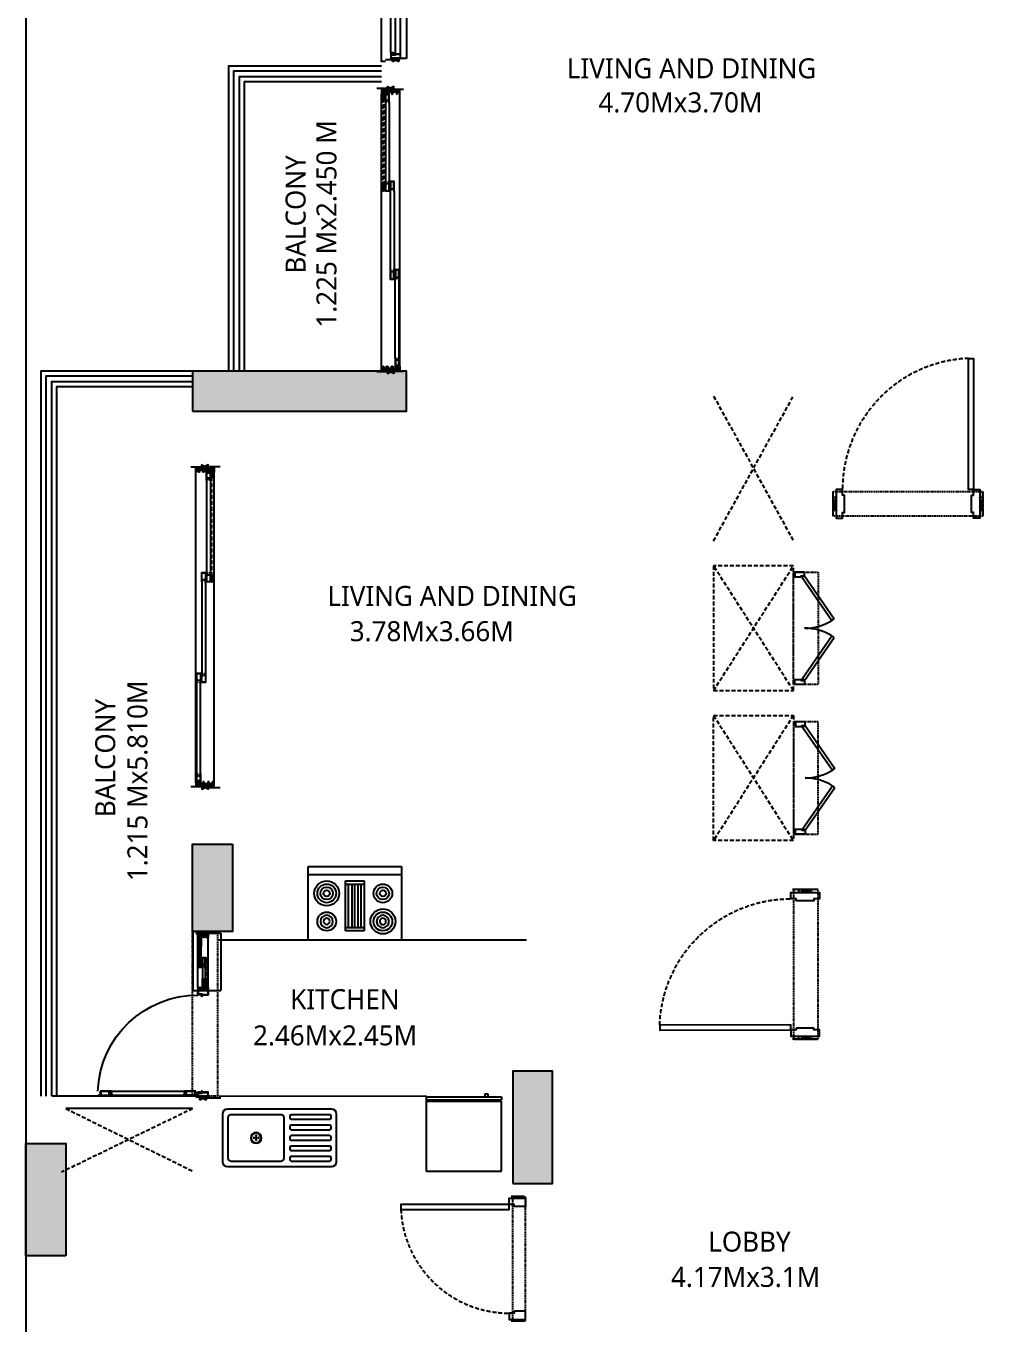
# Model space of a CAD drawing. Header units: millimetres. Extents: x 2061841 to 105821645, y -77612 to 48520811.
# Drawn here: x 105484340 to 105492075, y 48481912 to 48492313 of the extents above; entities that cross this region are included whole.
import ezdxf

# ---------------------------------------------------------------- set-up
doc = ezdxf.new("R2010")
doc.units = ezdxf.units.MM
doc.header["$LTSCALE"] = 10
doc.header["$MEASUREMENT"] = 0
doc.linetypes.add('HIDDEN2', pattern=[4.7625, 3.175, -1.5875])
for name, color, linetype in [('A-ANNO-LABL', 140, 'Continuous'), ('A-DOOR', 6, 'Continuous'), ('A-ELEV-HIDN', 54, 'HIDDEN2'), ('A-ELEV-LITE', 74, 'Continuous'), ('A-FLOR-HRAL', 200, 'Continuous'), ('A-GLAZ-FRAM', 74, 'Continuous'), ('A-WALL', 3, 'Continuous'), ('A-WALL-CILL', 140, 'Continuous'), ('A-WALL-FNSH', 8, 'Continuous'), ('AS-COLS', 2, 'Continuous'), ('PL_MASTER SITE LAYOUT_PLAN_17.08.2024_R1$0$AC-BWAL', 140, 'Continuous'), ('S-OPENING', 6, 'Continuous'), ('xb_type d_second fl_typ_fl$0$A-WALL', 8, 'Continuous'), ('xr_TBT02_kitchen_settingout above counter$0$A-ELEV-FINE', 6, 'Continuous'), ('xr_TBT02_kitchen_settingout above counter$0$A-FURN-MOVE', 54, 'Continuous'), ('xr_TBT02_kitchen_settingout above counter$0$A-KITC-EQPM', 24, 'Continuous'), ('xr_TBT02_kitchen_settingout above counter$0$P-EQPM', 54, 'Continuous')]:
    doc.layers.add(name, color=color, linetype=linetype)
doc.layers.add('S-STRCOL HATCH', color=33, linetype='Continuous', lineweight=9)
doc.styles.add('Lucida SU', font='l_10646.ttf')

# ---------------------------------------------------------------- blocks, each defined once
blk = doc.blocks.new('main door 1200')
at = {"color": 251}
for p, q in [((25, -50, 0), (0, -50, 0)), ((0, -50, 0), (25, -150, 0)), ((0, -150, 0), (25, -50, 0)), ((1200, -50, 0), (1175, -50, 0)), ((1175, -50, 0), (1200, -150, 0)), ((1175, -150, 0), (1200, -50, 0)), ((0, -150, 0), (25, -150, 0)), ((1175, -150, 0), (1200, -150, 0))]:
    blk.add_line(p, q, dxfattribs=at)
at = {"elevation": 0}
for points in [[(90, -170), (75, -170), (75, -215), (25, -215), (25, 15), (75, 15), (75, -30), (90, -30)], [(1110, -170), (1125, -170), (1125, -215), (1175, -215), (1175, 15), (1125, 15), (1125, -30), (1110, -30)], [(114, -1265), (74, -1265), (75, -215), (115, -215)]]:
    blk.add_lwpolyline(points, close=True, dxfattribs=at)
at = {"layer": 'A-ELEV-HIDN'}
blk.add_arc((74, -215, 0), 1051, 272.1862, 359.9782, dxfattribs=at)
at = {"layer": 'A-WALL'}
for p, q in [((0, 0), (0, -200)), ((1200, 0), (1200, -200))]:
    blk.add_line(p, q, dxfattribs=at)
blk = doc.blocks.new('xb_type d_second fl_typ_fl$0$Door frame 100wall')
blk.add_lwpolyline([(-80, 75), (-65, 75), (-65, 115), (-15, 115), (-15, -15), (-80, -15)], close=True)
at = {"layer": 'xb_type d_second fl_typ_fl$0$A-WALL'}
blk.add_line((0, 0), (0, 100), dxfattribs=at)
blk = doc.blocks.new('xb_type d_second fl_typ_fl$0$bedroom door')
blk.add_lwpolyline([(105, -984), (105, -115), (65, -115), (65, -984), (105, -984)])
at = {"layer": 'A-ELEV-HIDN'}
blk.add_arc((65, -115), 870, 272.6357, 0, dxfattribs=at)
at = {"rotation": 180}
blk.add_blockref('xb_type d_second fl_typ_fl$0$Door frame 100wall', (0, 0), dxfattribs=at)
at = {"xscale": -1, "rotation": 180}
blk.add_blockref('xb_type d_second fl_typ_fl$0$Door frame 100wall', (1000, 0), dxfattribs=at)
blk = doc.blocks.new('Door FHC')
for p, q in [((-1128, 9, 0), (-1145, -15, 0)), ((-1128, 9, 0), (-681, -301, 0)), ((-72, 10, 0), (-519, -301, 0)), ((-72, 10, 0), (-55, -15, 0)), ((-1145, -15, 0), (-698, -326, 0)), ((-55, -15, 0), (-502, -326, 0)), ((-698, -326, 0), (-681, -301, 0)), ((-519, -301, 0), (-502, -326, 0))]:
    blk.add_line(p, q)
at = {"elevation": 0}
for points in [[(-1185, -15), (-1185, 85), (-1135, 85), (-1135, 20), (-1145, 20), (-1145, -15)], [(-15, -15), (-15, 85), (-65, 85), (-65, 20), (-55, 20), (-55, -15)]]:
    blk.add_lwpolyline(points, close=True, dxfattribs=at)
for centre, start, end in [((-1145, -15, 0), 328.356, 0), ((-55, -15, 0), 179.9841, 211.6572)]:
    blk.add_arc(centre, 545, start, end)
blk = doc.blocks.new('xr_TBT02_kitchen_settingout above counter$0$COOKING HOB')
at = {"layer": 'xr_TBT02_kitchen_settingout above counter$0$A-KITC-EQPM', "extrusion": (-1.3196e-06, -1.35305e-06, 1)}
for p, q in [((9835, 9503, 0), (10425, 9503, 0)), ((9835, 8753, 0), (9835, 9503, 0)), ((10360, 9503, 0), (10360, 8753, 0)), ((10425, 9503, 0), (10425, 8753)), ((9910, 9203, 0), (10310, 9203, 0)), ((9910, 9053, 0), (9910, 9203, 0)), ((9935, 9053, 0), (9935, 9203, 0)), ((9935, 9178, 0), (10285, 9178, 0)), ((10285, 9203, 0), (10285, 9053, 0)), ((10310, 9203, 0), (10310, 9053, 0)), ((10310, 9053, 0), (9910, 9053, 0)), ((10285, 9153, 0), (9935, 9153, 0)), ((9935, 9128, 0), (10285, 9128, 0)), ((10285, 9103, 0), (9935, 9103, 0)), ((9935, 9078, 0), (10285, 9078, 0)), ((10425, 8753, 0), (9835, 8753, 0))]:
    blk.add_line(p, q, dxfattribs=at)
for centre, major_axis, start_param, end_param in [((9985, 9353, 0), (-53, -53, 0), 0.785398, 7.068583), ((9985, 9353, 0), (35.4, -35.4, 0), -0.785398, 5.497787), ((9985, 9353, 0), (17.7, -17.7, 0), -0.785398, 5.497787), ((10210, 9353, 0), (-70.7, -70.7, 0), 0.785398, 7.068583), ((10210, 9353, 0), (-53, -53, 0), 0.785398, 7.068583), ((10210, 9353, 0), (-35.4, -35.4, 0), 0.785398, 7.068583), ((10210, 9353, 0), (-17.7, -17.7, 0), 0.785398, 7.068583), ((9985, 8903, 0), (-70.7, -70.7, 0), 0.785398, 7.068583), ((9985, 8903, 0), (-53, -53, 0), 0.785398, 7.068583), ((9985, 8903, 0), (35.4, -35.4, 0), -0.785398, 5.497787), ((10210, 8903, 0), (-53, -53, 0), 0.785398, 7.068583), ((10210, 8903, 0), (-35.4, -35.4, 0), 0.785398, 7.068583), ((9985, 8903, 0), (17.7, -17.7, 0), -0.785398, 5.497787), ((10210, 8903, 0), (-17.7, -17.7, 0), 0.785398, 7.068583)]:
    blk.add_ellipse(centre, major_axis=major_axis, ratio=1, start_param=start_param, end_param=end_param, dxfattribs=at)
blk = doc.blocks.new('xr_TBT02_kitchen_settingout above counter$0$FLOORTRAP-flat-3')
for centre, radius in [((0, 0), 50), ((0, 0), 45), ((-20, 0), 3.26), ((0, 20), 3.26), ((0, 0), 3.26), ((20, 0), 3.26), ((0, -20), 3.26)]:
    blk.add_circle(centre, radius)
blk = doc.blocks.new('xr_TBT02_kitchen_settingout above counter$0$1')
at = {"layer": 'xr_TBT02_kitchen_settingout above counter$0$A-KITC-EQPM'}
for p, q in [((-266, -276), (-266, 560)), ((-227, 599), (155, 599)), ((-222, 236), (-222, 544)), ((-209, 556), (-197, 556)), ((-185, 544), (-185, 236)), ((-138, 236), (-138, 544)), ((-126, 556), (-114, 556)), ((-101, 544), (-101, 236)), ((-55, 236), (-55, 544)), ((-42, 556), (-30, 556)), ((-17, 544), (-17, 236)), ((29, 236), (29, 544)), ((42, 556), (54, 556)), ((66, 544), (66, 236)), ((113, 236), (113, 544)), ((125, 556), (137, 556)), ((150, 544), (150, 236)), ((194, 560), (194, -276)), ((-197, 224), (-209, 224)), ((-114, 224), (-126, 224)), ((-30, 224), (-42, 224)), ((54, 224), (42, 224)), ((137, 224), (125, 224)), ((-222, -247), (-222, 154)), ((-197, 179), (125, 179)), ((150, 154), (150, -247)), ((125, -272), (-197, -272)), ((155, -316), (-227, -316))]:
    blk.add_line(p, q, dxfattribs=at)
at = {"layer": 'xr_TBT02_kitchen_settingout above counter$0$A-KITC-EQPM', "extrusion": (0, 0, -1)}
for centre, major_axis, start_param, end_param in [((-227, 560), (27.7, 27.7), 3.926991, 5.497787), ((-209, 544), (9, 9), 3.926991, 5.497787), ((-197, 544), (-9, 9), 0.785398, 2.356194), ((-126, 544), (9, 9), 3.926991, 5.497787), ((-114, 544), (-9, 9), 0.785398, 2.356194), ((-42, 544), (9, 9), 3.926991, 5.497787), ((-30, 544), (-9, 9), 0.785398, 2.356194), ((42, 544), (9, 9), 3.926991, 5.497787), ((54, 544), (-9, 9), 0.785398, 2.356194), ((125, 544), (9, 9), 3.926991, 5.497787), ((137, 544), (-9, 9), 0.785398, 2.356194), ((155, 560), (-27.7, 27.7), 0.785398, 2.356194), ((-209, 236), (-9, 9), 3.926991, 5.497787), ((-197, 236), (9, 9), 0.785398, 2.356194), ((-126, 236), (-9, 9), 3.926991, 5.497787), ((-114, 236), (9, 9), 0.785398, 2.356194), ((-42, 236), (-9, 9), 3.926991, 5.497787), ((-30, 236), (9, 9), 0.785398, 2.356194), ((42, 236), (-9, 9), 3.926991, 5.497787), ((54, 236), (9, 9), 0.785398, 2.356194), ((125, 236), (-9, 9), 3.926991, 5.497787), ((137, 236), (9, 9), 0.785398, 2.356194), ((-197, 154), (-17.3, 17.3), 5.497787, 7.068583), ((125, 154), (17.3, 17.3), -0.785398, 0.785398), ((-227, -276), (-27.7, 27.7), 3.926991, 5.497787), ((-197, -247), (17.3, 17.3), 2.356194, 3.926991), ((125, -247), (-17.3, 17.3), 2.356194, 3.926991), ((155, -276), (27.7, 27.7), 0.785398, 2.356194)]:
    blk.add_ellipse(centre, major_axis=major_axis, ratio=1, start_param=start_param, end_param=end_param, dxfattribs=at)
at = {"layer": 'xr_TBT02_kitchen_settingout above counter$0$A-KITC-EQPM', "xscale": 0.8646825810072695, "yscale": 0.8646825810072695, "zscale": 0.8646825810072695, "rotation": 180}
blk.add_blockref('xr_TBT02_kitchen_settingout above counter$0$FLOORTRAP-flat-3', (-36, -46, 0), dxfattribs=at)
blk = doc.blocks.new('Alframe Win 3T')
blk.add_lwpolyline([(15, 9), (15, 1), (15, 9), (24, 9, 0.344075), (24, 15), (15, 15), (15, 32), (24, 32, 0.344075), (24, 38), (15, 38), (15, 62), (24, 62, 0.344075), (24, 68), (15, 68), (15, 80), (25, 80), (25, 82), (0, 82), (0, 0), (25, 0), (25, 1), (15, 1)], format="xyb")
blk.add_lwpolyline([(1, 1), (1, 80), (13, 80), (13, 1)], close=True)
for points in [[(15, 63), (23, 63, 0.275412), (23, 67), (15, 67)], [(15, 33), (23, 33, 0.275412), (23, 37), (15, 37)], [(15, 10), (23, 10, 0.275412), (23, 14), (15, 14)]]:
    blk.add_lwpolyline(points, format="xyb", close=True)
blk = doc.blocks.new('Alframe Door shutter 1')
blk.add_lwpolyline([(10, 35), (100, 35), (100, 30), (98, 30), (98, 31), (99, 31), (99, 32), (99, 34), (93, 34), (93, 31), (95, 31), (95, 30), (92, 30), (92, 34), (85, 34), (85, 15), (89, 15), (89, 16), (90, 16), (90, 12), (89, 12), (89, 13), (85, 13), (85, 1), (89, 1), (89, 3), (90, 3), (90, 0), (0, 0), (0, 5), (2, 5), (2, 4), (1, 4), (1, 1), (6, 1), (6, 4), (5, 4), (5, 5), (7, 5), (7, 1), (15, 1), (15, 8), (10, 8), (10, 11), (11, 11), (11, 9), (15, 9), (15, 23), (11, 23), (11, 21), (10, 21), (10, 25), (15, 25), (15, 34), (10, 34), (10, 35)])
for points in [[(83, 1), (83, 33), (16, 33), (16, 1)], [(91, 14), (99, 14), (99, 18), (98, 18), (98, 19), (99, 19), (99, 20), (100, 20), (100, 0), (90, 0), (90, 3), (89, 3), (89, 2), (87, 2), (87, 5), (90, 5), (90, 17), (89, 17), (89, 15), (87, 15), (87, 18), (91, 18)], [(99, 1), (99, 13), (91, 13), (91, 1)]]:
    blk.add_lwpolyline(points, close=True)
at = {"layer": 'Defpoints'}
blk.add_line((90, 28), (90, 22), dxfattribs=at)
blk = doc.blocks.new('Alframe Window Frame 1')
at = {"color": 251}
for p, q in [((25, 25), (0, 25)), ((0, 25), (25, -25)), ((25, 25), (0, -25)), ((0, -25), (25, -25))]:
    blk.add_line(p, q, dxfattribs=at)
for points in [[(-37, 11), (-37, 7), (-30, 7), (-30, 26), (-34, 26), (-34, 25), (-35, 25), (-35, 29), (-34, 29), (-34, 28), (-30, 28), (-30, 40), (-34, 40), (-34, 38), (-35, 38), (-35, 41), (0, 41), (0, -41), (-35, -41), (-35, 6), (-45, 6), (-45, 11)], [(-44, 10), (-43, 10), (-43, 11), (-45, 11), (-43, 11), (-43, 10), (-44, 10), (-44, 7), (-38, 7), (-38, 10)]]:
    blk.add_lwpolyline(points)
for points in [[(-40, 11), (-40, 10), (-38, 10), (-40, 10), (-40, 11), (-37, 11)], [(-34, -40), (-1, -40), (-1, 40), (-29, 40), (-29, 6), (-34, 6)]]:
    blk.add_lwpolyline(points, close=True)
blk = doc.blocks.new('Rough ground')
at = {"color": 251}
blk.add_lwpolyline([(0, -25), (25, -25), (0, 25), (25, 25), (0, -25), (0, 25)], dxfattribs=at)
blk = doc.blocks.new('Alframe Win shutter wmesh')
for points in [[(7, -46), (7, 0), (4, 0), (4, -1), (6, -1), (6, -13), (-6, -13), (-6, -1), (-4, -1), (-4, 0), (-8, 0), (-8, -50), (-1, -50), (-1, -48), (-2, -48), (-2, -49), (-6, -49), (-6, -46)], [(6, -14), (-6, -14), (-6, -45), (6, -45)]]:
    blk.add_lwpolyline(points, close=True)
blk = doc.blocks.new('Door + Sliding win 2 panel1')
for p, q in [((-70, 861), (-70, 276)), ((-35, 276), (-35, 861)), ((-900, 168), (-1299, 168)), ((-1229, 161), (-1137, 161)), ((-1137, 141), (-1229, 141)), ((-1062, 131), (-970, 131)), ((-1062, 111), (-970, 111)), ((-900, 86), (-1299, 86))]:
    blk.add_line(p, q)
at = {"linetype": 'HIDDEN2'}
for p, q in [((-1091, 106), (-941, 106)), ((-945, 91), (-1087, 91))]:
    blk.add_line(p, q, dxfattribs=at)
at = {"color": 251}
blk.add_lwpolyline([(-1324, 102), (-1349, 102), (-1324, 152), (-1349, 152), (-1324, 102), (-1324, 152)], dxfattribs=at)
for points in [[(-1250, 143), (-1303, 143), (-1303, 146), (-1304, 146), (-1304, 141), (-1229, 141), (-1229, 146), (-1231, 146), (-1231, 143), (-1249, 143), (-1249, 160), (-1231, 160), (-1231, 156), (-1229, 156), (-1229, 161), (-1304, 161), (-1304, 156), (-1303, 156), (-1303, 160), (-1250, 160)], [(-1088, 134), (-1085, 137), (-1085, 141), (-1137, 141), (-1137, 146), (-1136, 146), (-1136, 143), (-1118, 143), (-1118, 160), (-1136, 160), (-1136, 156), (-1137, 156), (-1137, 161), (-1062, 161), (-1062, 141), (-1084, 141), (-1084, 136), (-1087, 134)], [(-1112, 138), (-1114, 136), (-1114, 131), (-1062, 131), (-1062, 126), (-1063, 126), (-1063, 130), (-1081, 130), (-1081, 113), (-1063, 113), (-1063, 116), (-1062, 116), (-1062, 111), (-1137, 111), (-1137, 131), (-1115, 131), (-1115, 137), (-1113, 139)], [(-1136, 130), (-1136, 113), (-1083, 113), (-1083, 130)], [(-1063, 143), (-1063, 160), (-1117, 160), (-1117, 143)], [(-949, 130), (-896, 130), (-896, 126), (-895, 126), (-895, 131), (-970, 131), (-970, 126), (-969, 126), (-969, 130), (-951, 130), (-951, 113), (-969, 113), (-969, 116), (-970, 116), (-970, 111), (-895, 111), (-895, 116), (-896, 116), (-896, 113), (-949, 113)]]:
    blk.add_lwpolyline(points, close=True)
blk.add_circle((-39, 172), 3.5, dxfattribs=at)
blk.add_arc((-39, 172), 799, 92.2289, 180.4958, dxfattribs=at)
at = {"layer": 'A-WALL-CILL'}
blk.add_line((-1334, -15), (-875, -15), dxfattribs=at)
blk.add_lwpolyline([(-1349, 185), (-1349, 185), (-1349, 210), (-875, 210), (-875, -15)], dxfattribs=at)
at = {"layer": 'A-WALL-FNSH'}
for p, q in [((-1329, 152), (-1329, 185)), ((-20, 152), (-20, 185)), ((-1334, 102), (-1334, -15)), ((-15, 102), (-15, -15))]:
    blk.add_line(p, q, dxfattribs=at)
at = {"xscale": -1}
for name, p, rotation in [('Alframe Door shutter 1', (-35, 961), 90), ('Alframe Win shutter wmesh', (-895, 98), 270), ('Alframe Win 3T', (-875, 86), 0.01655976871912361)]:
    blk.add_blockref(name, p, dxfattribs=dict(at, rotation=rotation))
for name, p, rotation in [('Alframe Door shutter 1', (-35, 176), 90), ('Alframe Win 3T', (-1324, 86), 359.983440231281), ('Alframe Win shutter wmesh', (-1137, 98), 90)]:
    blk.add_blockref(name, p, dxfattribs=dict(rotation=rotation))
blk.add_blockref('Alframe Window Frame 1', (-875, 127), dxfattribs=at)
for name in ['Alframe Window Frame 1', 'Rough ground']:
    blk.add_blockref(name, (-25, 128))
blk = doc.blocks.new('xr_TBT02_kitchen_settingout above counter$0$fridge')
at = {"layer": 'xr_TBT02_kitchen_settingout above counter$0$A-FURN-MOVE'}
for p, q in [((8943, 8740), (9503, 8740)), ((9503, 8140), (9503, 8740)), ((9513, 8140), (9513, 8740)), ((9537, 8140), (9537, 8740)), ((8943, 8140), (9537, 8140))]:
    blk.add_line(p, q, dxfattribs=at)
at = {"layer": 'xr_TBT02_kitchen_settingout above counter$0$P-EQPM'}
for p, q in [((8943, 8140), (8943, 8740)), ((9537, 8740), (9513, 8740)), ((9562, 8630), (9537, 8630)), ((9562, 8606), (9537, 8606)), ((9562, 8606), (9562, 8630))]:
    blk.add_line(p, q, dxfattribs=at)
blk = doc.blocks.new('Alframe Door 3T+W')
for p, q in [((35, 146), (0, 146)), ((0, 146), (0, 0)), ((1, 2), (1, 144)), ((1, 144), (16, 144)), ((16, 144), (16, 2)), ((18, 129), (18, 144)), ((18, 144), (35, 144)), ((34, 129), (18, 129)), ((18, 90), (18, 119)), ((18, 119), (34, 119)), ((35, 144), (35, 146)), ((0, 0), (35, 0)), ((16, 2), (1, 2)), ((34, 90), (18, 90)), ((18, 51), (18, 80)), ((18, 80), (34, 80)), ((34, 51), (18, 51)), ((18, 17), (18, 41)), ((18, 41), (34, 41)), ((35, 17), (18, 17)), ((18, 2), (18, 11)), ((18, 11), (35, 11)), ((35, 2), (18, 2)), ((35, 0), (35, 2))]:
    blk.add_line(p, q)
for centre, start, end in [((23, 124), 336, 24), ((23, 85), 336, 24), ((23, 46), 336, 24), ((23, 14), 346.3245, 13.6755)]:
    blk.add_arc(centre, 12.3, start, end)
blk = doc.blocks.new('Al frame Door shutter 1')
blk.add_lwpolyline([(8, -60), (15, -60), (15, 15), (8, 15), (8, 13), (13, 13), (13, 0), (-14, 0), (-14, 13), (-8, 13), (-8, 15), (-15, 15), (-15, -60), (-8, -60), (-8, -58), (-14, -58), (-14, -45), (13, -45), (13, -58), (8, -58), (8, -60)])
blk.add_lwpolyline([(-14, -44), (13, -44), (13, -2), (-14, -2)], close=True)
blk = doc.blocks.new('Al frame Door shutter 2')
for p, q in [((-8, 75), (-15, 75)), ((-14, 60), (-14, 73)), ((-14, 73), (-8, 73)), ((14, 60), (-14, 60)), ((14, 58), (-14, 58)), ((-14, 58), (-14, 2)), ((-14, 2), (14, 2)), ((-8, 73), (-8, 75)), ((15, 75), (8, 75)), ((8, 75), (8, 73)), ((8, 73), (14, 73)), ((14, 73), (14, 60)), ((14, 2), (14, 58)), ((15, 34), (15, 75)), ((15, 34), (19, 34)), ((19, 33), (15, 33)), ((21, 37), (19, 34)), ((22, 36), (19, 33)), ((22, 36), (21, 37))]:
    blk.add_line(p, q)
blk.add_lwpolyline([(-15, 75), (-15, 0), (15, 0), (15, 33)])
blk = doc.blocks.new('*U696')
for p, q in [((50, 179), (2550, 179)), ((124, 173), (855, 173)), ((124, 143), (855, 143)), ((1661, 133), (930, 133)), ((50, 33), (2541, 33)), ((1661, 103), (930, 103)), ((2476, 94), (1736, 94)), ((2476, 64), (1736, 64))]:
    blk.add_line(p, q)
at = {"linetype": 'HIDDEN2'}
for p, q in [((1707, 55), (2505, 55)), ((2501, 40), (1711, 40))]:
    blk.add_line(p, q, dxfattribs=at)
at = {"color": 251}
for points in [[(25, 81), (0, 81), (25, 131), (0, 131), (25, 81), (25, 131)], [(2575, 81), (2600, 81), (2575, 131), (2600, 131), (2575, 81), (2575, 131)]]:
    blk.add_lwpolyline(points, dxfattribs=at)
at = {"layer": 'A-WALL-FNSH'}
for p, q in [((20, 131), (20, 220)), ((2580, 131), (2580, 220)), ((15, 81), (15, -15)), ((2585, 81), (2585, -15))]:
    blk.add_line(p, q, dxfattribs=at)
blk.add_blockref('Alframe Door 3T+W', (25, 33))
at = {"xscale": -1}
for name, p, rotation in [('Al frame Door shutter 1', (64, 158), 90), ('Al frame Door shutter 2', (930, 158), 90), ('Al frame Door shutter 2', (855, 118), 270), ('Al frame Door shutter 2', (1736, 118), 90), ('Al frame Door shutter 2', (1661, 79), 270), ('Al frame Door shutter 1', (2536, 79), 270), ('Alframe Win shutter wmesh', (2551, 47), 270)]:
    blk.add_blockref(name, p, dxfattribs=dict(at, rotation=rotation))
blk.add_blockref('Alframe Door 3T+W', (2575, 33), dxfattribs=at)
at = {"rotation": 90.00000000000001}
blk.add_blockref('Alframe Win shutter wmesh', (1661, 47), dxfattribs=at)
blk = doc.blocks.new('*U697')
for p, q in [((50, 168), (2250, 168)), ((124, 162), (756, 162)), ((124, 132), (756, 132)), ((1463, 122), (831, 122)), ((50, 22), (2241, 22)), ((1463, 92), (831, 92)), ((2176, 83), (1538, 83)), ((2176, 53), (1538, 53))]:
    blk.add_line(p, q)
at = {"linetype": 'HIDDEN2'}
for p, q in [((1509, 44), (2205, 44)), ((2201, 29), (1513, 29))]:
    blk.add_line(p, q, dxfattribs=at)
at = {"color": 251}
for points in [[(25, 70), (0, 70), (25, 120), (0, 120), (25, 70), (25, 120)], [(2275, 70), (2300, 70), (2275, 120), (2300, 120), (2275, 70), (2275, 120)]]:
    blk.add_lwpolyline(points, dxfattribs=at)
at = {"layer": 'A-WALL-FNSH'}
for p, q in [((20, 120), (20, 199)), ((2280, 120), (2280, 199)), ((15, 70), (15, -15)), ((2285, 70), (2285, -15))]:
    blk.add_line(p, q, dxfattribs=at)
blk.add_blockref('Alframe Door 3T+W', (25, 22))
at = {"xscale": -1}
for name, p, rotation in [('Al frame Door shutter 1', (64, 147), 90), ('Al frame Door shutter 2', (831, 147), 90), ('Al frame Door shutter 2', (756, 107), 270), ('Al frame Door shutter 2', (1538, 107), 90), ('Al frame Door shutter 2', (1463, 68), 270), ('Al frame Door shutter 1', (2236, 68), 270), ('Alframe Win shutter wmesh', (2251, 36), 270)]:
    blk.add_blockref(name, p, dxfattribs=dict(at, rotation=rotation))
blk.add_blockref('Alframe Door 3T+W', (2275, 22), dxfattribs=at)
at = {"rotation": 90.00000000000001}
blk.add_blockref('Alframe Win shutter wmesh', (1463, 36), dxfattribs=at)
blk = doc.blocks.new('Win clip')
for points in [[(14, 1), (14, 9), (18, 9), (18, 8), (19, 8), (19, 9), (20, 9), (20, 10), (0, 10), (0, 0), (3, 0), (3, -1), (2, -1), (2, -2), (5, -2), (5, 0), (17, 0), (17, -1), (15, -1), (15, -2), (18, -2), (18, 1)], [(1, 9), (13, 9), (13, 1), (1, 1)]]:
    blk.add_lwpolyline(points, close=True)
at = {"layer": 'Defpoints'}
blk.add_line((28, 3), (22, 3), dxfattribs=at)
blk = doc.blocks.new('*U698')
at = {"color": 251}
for p, q in [((0, 88), (25, 88)), ((25, 88), (0, 38)), ((0, 88), (25, 38)), ((25, 38), (0, 38)), ((1000, 88), (975, 88)), ((975, 88), (1000, 38)), ((1000, 88), (975, 38)), ((975, 38), (1000, 38))]:
    blk.add_line(p, q, dxfattribs=at)
for p, q in [((60, 25), (940, 25)), ((70, 100), (940, 100)), ((70, 65), (940, 65))]:
    blk.add_line(p, q)
for points in [[(62, 70), (62, 67), (55, 67), (55, 85), (59, 85), (59, 84), (60, 84), (60, 88), (59, 88), (59, 87), (55, 87), (55, 99), (59, 99), (59, 97), (60, 97), (60, 100), (25, 100), (25, 25), (60, 25), (60, 65), (70, 65), (70, 70)], [(69, 69), (68, 69), (68, 70), (70, 70), (68, 70), (68, 69), (69, 69), (69, 67), (63, 67), (63, 69)], [(938, 70), (938, 67), (945, 67), (945, 85), (941, 85), (941, 84), (940, 84), (940, 88), (941, 88), (941, 87), (945, 87), (945, 99), (941, 99), (941, 97), (940, 97), (940, 100), (975, 100), (975, 25), (940, 25), (940, 65), (930, 65), (930, 70)], [(931, 69), (932, 69), (932, 70), (930, 70), (932, 70), (932, 69), (931, 69), (931, 67), (937, 67), (937, 69)]]:
    blk.add_lwpolyline(points)
for points in [[(59, 26), (26, 26), (26, 99), (54, 99), (54, 65), (59, 65)], [(65, 80), (65, 79), (63, 79), (65, 79), (65, 80), (62, 80)], [(935, 80), (935, 79), (937, 79), (935, 79), (935, 80), (938, 80)], [(941, 26), (974, 26), (974, 99), (946, 99), (946, 65), (941, 65)]]:
    blk.add_lwpolyline(points, close=True)
at = {"layer": 'A-WALL-CILL'}
blk.add_line((975, -25), (25, -25), dxfattribs=at)
blk.add_lwpolyline([(0, 145), (0, 175), (1000, 175), (1000, 145)], dxfattribs=at)
at = {"layer": 'A-WALL-FNSH'}
for p, q in [((15, 88), (15, 145)), ((985, 88), (985, 145)), ((25, -25), (25, 35)), ((975, -25), (975, 35))]:
    blk.add_line(p, q, dxfattribs=at)
at = {"rotation": 270}
blk.add_blockref('Win clip', (60, 100), dxfattribs=at)
at = {"xscale": -1, "rotation": 90}
blk.add_blockref('Win clip', (940, 100), dxfattribs=at)
blk = doc.blocks.new('TOWER-A TYPICAL FLOOR FRAMING PLAN N')
at = {"layer": 'S-STRCOL HATCH'}
h = blk.add_hatch(color=256, dxfattribs=at)
h.dxf.hatch_style = 1
h.paths.add_polyline_path([(102722675.7, 48587243.3), (102724389.9, 48587243.3), (102724389.9, 48587563.3), (102722675.7, 48587563.3)])
h = blk.add_hatch(color=256, dxfattribs=at)
h.dxf.hatch_style = 1
h.paths.add_polyline_path([(102722995.7, 48583773.3), (102722995.7, 48583073.3), (102722675.7, 48583073.3), (102722675.7, 48583773.3)])
h = blk.add_hatch(color=256, dxfattribs=at)
h.dxf.hatch_style = 1
h.paths.add_polyline_path([(102725240.7, 48581053.2), (102725560.7, 48581053.2), (102725560.7, 48581953.3), (102725240.7, 48581953.3)])
h = blk.add_hatch(color=256, dxfattribs=at)
h.dxf.hatch_style = 1
h.paths.add_polyline_path([(102721339.7, 48580473.4), (102721659.7, 48580473.4), (102721659.7, 48581373.4), (102721339.7, 48581373.4)])
at = {"layer": 'A-ELEV-HIDN'}
for p, q in [((102726850.7, 48586202.6, 0), (102727489.9, 48587362.5, 0)), ((102726850.7, 48587362.5, 0), (102727489.9, 48586202.6, 0)), ((102726850.7, 48585002.6, 0), (102727489.9, 48586002.6, 0)), ((102727489.9, 48585002.6, 0), (102726850.7, 48586002.6, 0)), ((102727489.9, 48584802.6, 0), (102726850.7, 48583802.5, 0)), ((102726850.7, 48584802.6, 0), (102727489.9, 48583802.5, 0))]:
    blk.add_line(p, q, dxfattribs=at)
at = {"layer": 'A-ELEV-HIDN', "ltscale": 0.3, "elevation": 0}
for points in [[(102727808.8, 48586598.9), (102729008.8, 48586598.9), (102729008.8, 48586398.9), (102727808.8, 48586398.9)], [(102727489.9, 48585952.6), (102727689.9, 48585952.6), (102727689.9, 48585052.5), (102727489.9, 48585052.5)], [(102727689.9, 48584752.5), (102727489.9, 48584752.5), (102727489.9, 48583852.5), (102727689.9, 48583852.5)], [(102727689.9, 48583408.7), (102727489.9, 48583408.7), (102727489.9, 48582208.7), (102727689.9, 48582208.7)], [(102722675.7, 48583072.5), (102722875.7, 48583072.5), (102722875.7, 48581752.5), (102722675.7, 48581752.5)], [(102725240.7, 48580948.9), (102725340.7, 48580948.9), (102725340.7, 48579948.9), (102725240.7, 48579948.9)]]:
    blk.add_lwpolyline(points, close=True, dxfattribs=at)
at = {"layer": 'A-ELEV-HIDN', "elevation": 0}
for points in [[(102726850.7, 48585002.6), (102727489.9, 48585002.6), (102727489.9, 48586002.6), (102726850.7, 48586002.6)], [(102726850.7, 48584802.6), (102727489.9, 48584802.6), (102727489.9, 48583802.5), (102726850.7, 48583802.5)]]:
    blk.add_lwpolyline(points, close=True, dxfattribs=at)
for points in [[(102722675.7, 48581652.5), (102721625, 48581143.9)], [(102721659.7, 48581652.5), (102722675.7, 48581152.5)]]:
    blk.add_lwpolyline(points, dxfattribs=at)
at = {"layer": 'A-ELEV-LITE'}
for p, q in [((102722675.7, 48581752.5, 0), (102721550.6, 48581752.5, 0)), ((102722675.7, 48581652.5, 0), (102721659.7, 48581652.5, 0))]:
    blk.add_line(p, q, dxfattribs=at)
at = {"layer": 'A-FLOR-HRAL', "elevation": 0}
for points in [[(102722964.9, 48587559), (102722964.9, 48590009), (102724189.9, 48590009)], [(102723004.9, 48587559), (102723004.9, 48589969), (102724189.9, 48589969)], [(102723049.9, 48587559), (102723049.9, 48589924), (102724189.9, 48589924)], [(102723089.9, 48587559), (102723089.9, 48589884), (102724189.9, 48589884)], [(102722676.3, 48587562.6), (102721459.7, 48587562.6), (102721459.7, 48581752.5)], [(102722676.3, 48587522.6), (102721499.7, 48587522.6), (102721499.7, 48581752.5)], [(102722676.3, 48587477.6), (102721544.7, 48587477.6), (102721544.7, 48581752.5)], [(102722676.3, 48587437.6), (102721584.7, 48587437.6), (102721584.7, 48581752.5)]]:
    blk.add_lwpolyline(points, dxfattribs=at)
at = {"layer": 'AS-COLS'}
for points in [[(102722675.7, 48587242.5), (102724389.9, 48587242.5), (102724389.9, 48587562.5), (102722675.7, 48587562.5)], [(102725240.7, 48581052.5), (102725560.7, 48581052.5), (102725560.7, 48581952.6), (102725240.7, 48581952.6)]]:
    blk.add_lwpolyline(points, close=True, dxfattribs=at)
at = {"layer": 'AS-COLS', "elevation": 0}
for points in [[(102722995.7, 48583772.6), (102722995.7, 48583072.5), (102722675.7, 48583072.5), (102722675.7, 48583772.6)], [(102721659.7, 48580472.7), (102721339.7, 48580472.7), (102721339.7, 48581372.7), (102721659.7, 48581372.7)]]:
    blk.add_lwpolyline(points, close=True, dxfattribs=at)
at = {"layer": 'PL_MASTER SITE LAYOUT_PLAN_17.08.2024_R1$0$AC-BWAL', "elevation": 0}
blk.add_lwpolyline([(102721339.7, 48579899.3), (102721339.6, 48573927.5), (102748009.5, 48573927.4), (102748009.5, 48585100.5), (102727400.6, 48602274.5), (102721339.8, 48602274.5), (102721339.7, 48579899.3)], dxfattribs=at)
at = {"layer": 'xr_TBT02_kitchen_settingout above counter$0$A-ELEV-FINE'}
blk.add_line((102725350.7, 48583002.5, 0), (102722885, 48583002.5, 0), dxfattribs=at)
at = {"layer": 'xr_TBT02_kitchen_settingout above counter$0$A-ELEV-FINE', "ltscale": 2, "elevation": 0}
blk.add_lwpolyline([(102724550.7, 48581149.5), (102724550.7, 48581749.5), (102722885.8, 48581752.7)], dxfattribs=at)
at = {"xscale": -1, "rotation": 270.0031850087354}
blk.add_blockref('xr_TBT02_kitchen_settingout above counter$0$fridge', (102716411.2, 48572208.8, 0), dxfattribs=at)
at = {"layer": 'A-DOOR'}
for name, p, rotation in [('main door 1200', (102729008.8, 48586398.9, 0), 180), ('xb_type d_second fl_typ_fl$0$bedroom door', (102725328.6, 48580948.9, 0), 270)]:
    blk.add_blockref(name, p, dxfattribs=dict(at, rotation=rotation))
at = {"layer": 'A-DOOR', "xscale": 0.769230761966821, "yscale": 0.769230761966821, "zscale": 0.769230761966821, "rotation": 89.99999999999999}
for p in [(102727567, 48585964.1, 0), (102727572.1, 48584764.1, 0)]:
    blk.add_blockref('Door FHC', p, dxfattribs=at)
at = {"layer": 'A-DOOR', "xscale": -1, "rotation": 270}
blk.add_blockref('main door 1200', (102727683.8, 48582208.7, 0), dxfattribs=at)
at = {"layer": 'A-GLAZ-FRAM'}
for name, p, rotation in [('*U698', (102724365.1, 48590042.8, 0), 90.00318500873543), ('*U696', (102722881.4, 48584212.1), 90)]:
    blk.add_blockref(name, p, dxfattribs=dict(at, rotation=rotation))
at = {"layer": 'A-GLAZ-FRAM', "xscale": -1}
for name, p, rotation in [('*U697', (102724167.4, 48587542.8, 0), 270), ('Door + Sliding win 2 panel1', (102722885.8, 48581723.7), 90.00318500873529)]:
    blk.add_blockref(name, p, dxfattribs=dict(at, rotation=rotation))
at = {"layer": 'xr_TBT02_kitchen_settingout above counter$0$P-EQPM', "rotation": 89.99681499126459}
blk.add_blockref('xr_TBT02_kitchen_settingout above counter$0$COOKING HOB', (102733102.6, 48573167, 0), dxfattribs=at)
at = {"layer": 'xr_TBT02_kitchen_settingout above counter$0$P-EQPM', "xscale": -1, "zscale": -1, "rotation": 269.9968149912646}
blk.add_blockref('xr_TBT02_kitchen_settingout above counter$0$1', (102723230.2, 48581454.1, 0), dxfattribs=at)
at = {"layer": 'A-ANNO-LABL', "style": 'Lucida SU'}
for s, p in [('LIVING AND DINING ', (102725674.2, 48589908.8, 207.4)), ('4.70Mx3.70M', (102725927.7, 48589636.3, 207.4)), ('LIVING AND DINING ', (102723755.5, 48585681.1, 207.4)), ('3.78Mx3.66M', (102723934.7, 48585398.4, 207.4)), ('KITCHEN', (102723458, 48582449.6, 207.4)), ('2.46Mx2.45M', (102723159.9, 48582159.5, 207.4)), ('LOBBY', (102726807.7, 48580507, 414.8)), ('4.17Mx3.1M', (102726509.4, 48580224.3, 207.4))]:
    blk.add_text(s, height=160, dxfattribs=at).set_placement(p)
for s, p in [('1.225 Mx2.450 M', (102723827.9, 48587910.8, 207.4)), ('BALCONY', (102723580.6, 48588343.7, 207.4)), ('1.215 Mx5.810M', (102722312.7, 48583474.9, 207.4)), ('BALCONY', (102722055, 48583987.7, 207.4))]:
    blk.add_text(s, height=160, rotation=90, dxfattribs=at).set_placement(p)

msp = doc.modelspace()

# ---------------------------------------------------------------- block references
at = {"layer": 'S-OPENING'}
msp.add_blockref('TOWER-A TYPICAL FLOOR FRAMING PLAN N', (2763000.3, -98014.7), dxfattribs=at)

doc.saveas('drawing.dxf')
